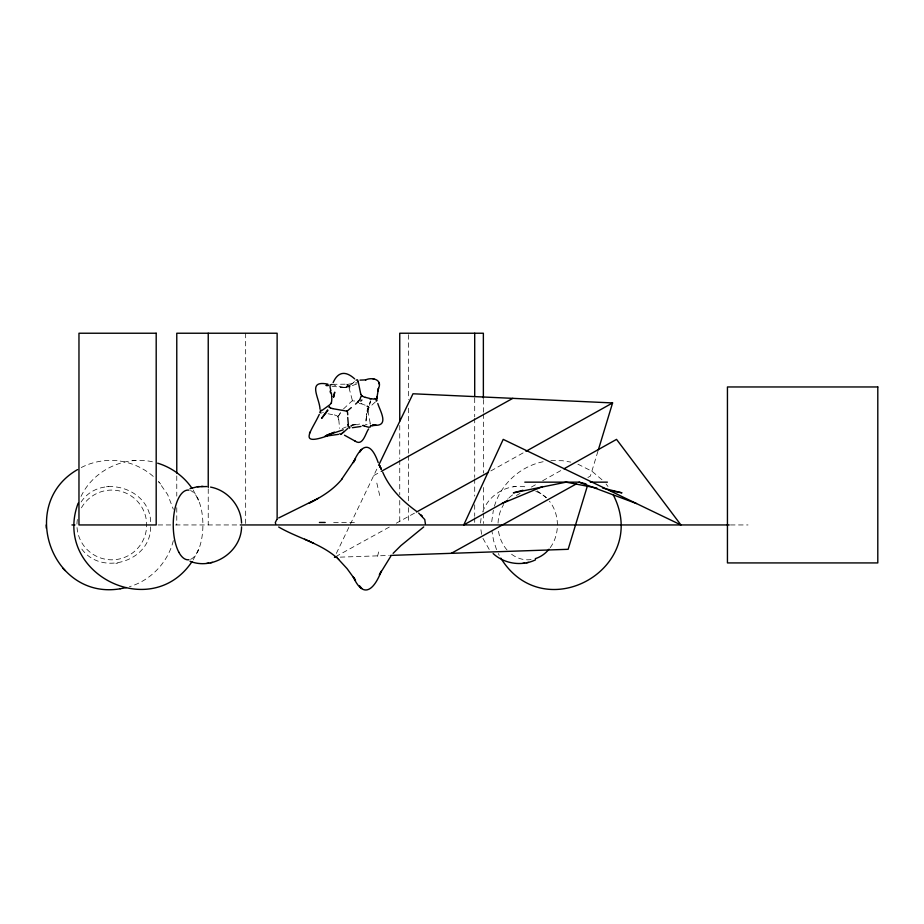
<?xml version="1.0" encoding="UTF-8"?>
<svg xmlns="http://www.w3.org/2000/svg" width="924" height="924" viewBox="0 0 924 924"><rect width="100%" height="100%" fill="white"/><g stroke="black" fill="none" stroke-linecap="round" stroke-linejoin="round"><path stroke-width="0.69" stroke-dasharray="4.62 3.46" d="M369.947 402.263L370.651 400.889L367.267 409.736L365.835 421.979L367.486 411.827L370.455 401.986M366.031 420.743L366.181 418.503M150.67 526.842C150.912 562.67 98.244 577.246 80.041 546.384M480.503 523.053L481.196 517.417M491.718 521.783L493.347 510.291M368.168 409.447L368.099 410.568A19.924 17.902 71.1 0 0 368.087 411.573M366.632 413.652L366.528 414.657L366.62 413.837M347.066 385.527L347.262 384.754M340.517 412.508L340.344 413.155M377.5 556.421L378.967 550.773M173.319 540.632C168.064 562.266 150.82 580.411 129.452 586.705M346.893 386.186L346.858 387.006M597.92 451.258L590.367 476.114L587.86 477.512M494.421 506.213C501.178 483.125 521.875 464.934 545.668 461.284M482.709 511.942C488.623 494.34 508.431 483.125 526.564 487.098M368.792 406.756L367.094 405.717M340.251 413.386L339.42 414.726A26.195 3.084 -34.3 0 1 339.131 415.038L339.2 414.992M193.139 559.909L198.14 550.542M197.262 552.54L198.544 549.641M336.336 553.441L377.477 467.763M81.046 496.407C93.624 469.646 126.057 454.666 154.597 462.335M347.401 384.396L357.265 382.721M81.127 501.963C100.335 472.822 150.878 488.161 150.67 523.053M350.866 426.207L352.402 424.89A23.158 5.405 88.7 0 1 353.315 424.786L353.453 424.809M338.438 415.846L337.999 416.308A12.509 9.864 -19.8 0 0 337.537 416.181M338.288 416.008L338.334 415.962A23.654 2.714 -34.6 0 0 339.062 415.107M354.527 381.589L353.234 382.836M509.055 497.805L509.216 497.655A34.869 29.695 90 0 1 513.686 494.201M343.485 408.939L352.402 400.577M352.518 383.472L349.168 385.92A23.758 17.845 -89.9 0 1 348.822 386.117L348.475 386.301M368.514 407.057L367.764 408.581M375.294 402.009L369.196 407.542A20.871 14.934 9.5 0 0 368.757 408.189L367.948 408.916M516.354 495.483L520.108 493.381M531.381 487.063L536.394 484.257M542.654 480.757L561.434 470.235M490.84 470.928L524.728 452.009M373.735 475.56L379.995 472.083M335.724 556.641L389.974 526.692M396.281 523.203L415.199 512.762M81.254 467.544C93.128 461.388 106.965 459.136 120.189 461.099M352.541 425.294L353.303 424.959M342.215 428.609L346.2 426.934M356.664 384.014L348.995 386.798L342.238 387.56M348.995 386.798L350.288 386.394M346.315 387.191L346.396 387.168A20.397 2.402 82.1 0 0 346.396 387.041M350.646 425.352L359.667 424.047M353.569 424.855L355.059 424.717A23.1 20.351 50.3 0 1 356.756 424.682L357.75 424.751A25.826 22.638 49 0 1 358.258 424.786L360.291 425.052M106.468 486.775L108.339 486.544M513.386 486.775L515.257 486.544M115.904 563.351L117.787 563.12M132.594 460.718L135.747 460.475M550.9 460.637L562.497 460.718L570.813 462.104M345.599 387.318L344.64 387.329A18.919 17.267 41.4 0 1 343.578 387.272M340.24 557.137L389.281 555.451M333.645 522.464L356.098 522.464M158.085 524.947L170.836 524.947M175.525 524.947L239.42 524.947M730.445 524.947L748.024 524.947M331.982 386.232L343.382 387.583M332.444 384.315L347.655 384.165L348.417 385.747M340.355 387.468L341.88 387.56M343.578 387.295L333.841 385.042M365.396 424.289L367.082 424.428M328.055 413.756L334.234 415.026M120.189 461.099C132.733 462.959 144.664 468.607 154.054 477.119M365.176 405.151L364.16 404.851M363.617 404.689L362.485 404.354M361.446 404.031L359.263 403.314M577.916 464.171L592.03 471.286L603.256 480.838M353.187 401.108L352.46 400.82M537.225 490.91L546.327 497.655M160.603 484.003L158.535 481.6L167.625 494.525L173.319 509.263M606.052 484.003L608.004 486.498M489.212 549.422L482.709 537.941M193.139 489.986L198.544 500.254M498.313 553.488L499.26 555.37M197.262 497.355L198.14 499.353M496.546 549.641L493.578 540.632L491.949 531.277M337.999 416.863L338.219 417.544M349.006 387.745L352.379 400.485M370.189 423.204L368.087 411.573M379.695 495.46L376.761 482.778M481.612 534.326L480.503 526.842M338.796 419.75L339.582 428.355M483.368 399.538L483.368 412.508M483.368 413.952L483.368 473.053M483.368 487.468L483.368 511.977M483.368 513.409L483.368 523.504M474.705 398.094L474.705 416.839M474.705 418.272L474.705 477.373M474.705 478.817L474.705 496.119M474.705 504.77L474.705 516.297M474.705 517.74L474.705 523.504M408.408 334.673L408.408 399.538M408.408 408.189L408.408 454.319M408.408 455.751L408.408 501.882M408.408 507.646L408.408 523.504M399.746 425.479L399.746 458.639M399.746 460.083L399.746 494.675M399.746 500.438L399.746 523.504M245.668 333.229L245.668 523.504M208.235 488.912L208.235 524.947M176.773 475.941L176.773 496.119M176.773 507.646L176.773 524.947M550.207 547.701A34.869 29.695 -90 0 0 554.827 539.154A34.869 29.695 90 0 0 549.445 501.189M531.092 559.586A34.869 29.695 -90 0 1 510.498 553.372M507.022 549.965A34.869 29.695 -90 0 1 498.382 530.411M498.048 523.111A34.869 29.695 -90 0 1 503.638 504.527M507.761 499.11A34.869 29.695 -90 0 1 508.131 498.717M535.793 491.395A34.869 29.695 90 0 1 546.199 497.655M77.362 519.484A34.869 34.858 -90 0 0 124.209 557.53A34.869 34.858 -90 0 0 133.876 497.955L133.553 497.701A34.869 34.858 90 0 0 80.827 508.939M190.563 559.32A34.869 14.83 90 0 0 201.617 539.154A34.869 14.83 -90 0 0 190.563 490.575M348.464 386.255A20.698 15.465 -88.6 0 1 346.847 386.983M353.199 382.79A39.097 30.215 84.2 0 1 352.494 383.425M354.62 401.074A21.529 2.483 21.1 0 1 353.846 400.773M362.231 403.788A39.039 12.89 24 0 1 361.226 403.476M366.632 406.237A16.078 1.467 18 0 1 367.995 406.641M368.029 406.398A22.546 4.297 22 0 1 367.452 406.468M367.706 408.824A19.496 3.038 22.5 0 1 367.613 408.524M370.027 423.25A24.994 24.197 68.5 0 1 370.224 424.047M351.397 426.022A20.617 15.916 -73.1 0 1 352.564 425.41M338.08 417.613A21.633 17.325 -76 0 1 338.634 419.819M337.757 416.505A12.335 10.43 -69.2 0 1 337.907 416.909M351.005 426.449A47.713 11.619 85.3 0 1 351.085 426.334M334.326 414.876A22.788 17.233 -14.1 0 1 337.064 415.892M323.377 412.601A21.402 11.215 -4.8 0 1 322.58 412.531M349.249 385.77A17.175 5.89 70.4 0 1 349.896 388.068M347.794 385.712A20.571 4.528 66.7 0 1 347.828 385.204M346.847 384.188A42.215 3.985 87.6 0 1 346.777 384.569M339.408 413.675A45.126 5.833 -31.3 0 1 339.235 413.929M342.088 410.348A13.86 0.982 -57.1 0 1 342.25 410.037"/><path stroke-width="1.39" d="M377.061 398.429L377.061 396.777L377.05 398.591M120.189 588.784C51.79 600.323 17.371 504.065 77.547 469.588M377.061 396.939L378.493 388.242L377.847 391.083M241.568 526.842C241.256 551.778 213.19 570.547 190.032 561.272M360.06 398.995L360.984 396.592A18.619 2.495 -39.1 0 1 361.238 396.211L361.561 395.795M425.41 523.966L424.763 519.542L418.653 513.074M333.737 397.158L334.719 392.18L333.495 396.812M378.436 388.542C382.963 379.51 371.887 376.877 365.546 379.926M587.433 485.781L568.144 549.306L390.725 555.405M598.336 449.884L612.589 402.933L412.993 393.774L378.724 465.176M319.3 414.356C311.85 430.78 297.17 446.523 327.373 435.885M78.147 503.199C52.137 572.707 150.647 623.319 191.973 561.665M359.886 399.699L357.992 401.917M310.118 432.005L309.494 433.229M327.616 409.898L321.587 418.387L326.507 412.3M368.653 428.944C365.673 432.409 363.086 446.939 354.989 441.002M329.175 407.195L330.977 408.385M390.783 556.26L379.394 574.716L381.312 571.148C374.416 588.969 363.686 599.942 353.28 576.946L355.521 580.26L347.077 568.641L338.438 559.274M327.212 411.376L327.893 410.441M276.853 519.496L275.306 522.499L275.698 523.989M341.58 479.417L355.521 458.824L353.28 462.635C361.873 443.139 370.686 441.198 378.239 462.635M341.88 479.233C333.194 489.801 321.413 497.135 309.251 503.06L313.917 500.692M423.723 526.934L400.889 545.622L393.116 553.372M333.125 382.594C338.092 371.275 345.923 370.859 354.654 378.863M349.653 428.089L348.602 426.495M376.738 400.866L377.119 399.977L375.583 399.376M344.075 431.762L347.967 428.239M343.659 432.166L343.058 432.755M357.542 402.333L355.555 404.111M341.672 433.957L340.448 434.43L339.87 433.506M320.917 411.122L319.739 412.3L321.067 412.982M278.678 517.96L318.341 498.279M321.899 410.487L329.545 404.966A19.808 14.414 -2.4 0 0 330.85 403.626M507.588 500.392L463.756 524.947L503.21 439.374L680.93 524.947L616.539 439.374L563.94 468.826M488.322 472.337L416.458 512.058M525.987 451.305L612.589 402.933M381.254 471.379L512.797 398.348M451.305 553.326L576.588 483.772M372.28 425.652L375.179 424.821L373.181 424.901M535.539 559.828C521.817 566.516 504.319 563.917 493.127 553.534M325.121 436.059L334.419 432.109M501.951 503.557L542.631 486.544M329.452 434.268L327.084 435.204L343.254 429.81M327.084 435.204L332.421 433.217M190.032 488.611L197.366 486.775L206.814 486.544M522.972 490.274L513.374 492.85L566.112 482.155L596.835 488.045M210.557 562.797L212.405 562.381M126.403 587.56L120.189 588.784M526.564 562.797L528.413 562.381M326.969 435.978L338.565 434.338M352.356 427.697L360.972 426.484M328.424 385.285L325.929 385.435L328.216 385.631M370.755 425.733L376.426 425.271M376.16 425.306C389.189 425.132 379.475 409.632 377.789 403.476M197.366 486.775L199.249 486.544M206.814 563.351L208.685 563.12M522.822 563.351L524.705 563.12M365.881 379.88L360.014 380.122M334.465 557.345L337.352 557.241M201.143 486.405L203.026 486.359M524.797 482.155L579.094 482.155L586.001 483.887M590.274 482.155L607.426 482.155M319.415 522.453L325.19 522.464M71.945 524.947L74.948 524.947M240.24 524.947L729.221 524.947M373.608 424.901L373.007 424.89M327.893 384.165C306.306 379.706 319.82 398.487 319.981 409.193M374.047 379.059L373.134 379.013M374.197 399.145L371.032 398.683M332.906 408.708L344.225 410.66A20.94 5.186 15.1 0 1 345.715 410.995L346.673 411.249M369.923 398.487L365.407 397.355M610.787 490.713L621.967 492.85L602.598 488.022M210.557 487.098C227.512 490.182 240.991 505.832 241.568 523.053M362.474 425.49L363.455 425.733M364.391 425.999L367.452 426.9A13.317 12.867 -76.9 0 0 368.965 427.246L370.42 426.911L370.639 425.41M344.513 435.216L355.278 441.198M157.646 463.178C171.471 467.359 183.795 476.31 191.973 488.23M579.094 482.155L636.497 503.557M338.704 559.436C321.795 543.462 298.302 538.449 278.678 527.015M304.608 539.189L309.251 541.256M309.032 541.152L313.71 543.324M361.954 395.888L362.485 396.165M416.493 511.295C402.402 501.097 389.732 488.45 382.755 472.233M62.913 568.295L65.096 570.582M500.82 558.131C544.328 628.759 651.293 568.144 613.086 494.525M178.817 552.194L178.817 552.194A34.869 14.83 90 0 0 188.946 559.748M178.782 552.125L178.725 552.009A34.869 14.83 -90 0 1 174.255 512.254A34.869 14.83 -90 0 1 188.946 490.136M361.492 395.426L361.134 394.64M381.023 468.687L379.394 465.234L381.312 469.334L379.741 465.915M331.427 403.338L331.369 403.13A11.723 3.338 15.4 0 0 331.231 402.933M330.942 390.968L330.168 387.71A19.392 19.115 34.6 0 1 330.053 386.971L330.076 384.927L331.601 384.499A17.695 17.36 79.5 0 1 332.213 384.523M358.212 381.508L357.496 379.822L356.341 380.007A16.078 11.977 89.5 0 0 356.11 380.249M331.335 392.839L331.785 396.431M358.454 382.929L360.579 393.231A19.6 15.281 89.2 0 0 361.122 394.49M348.383 424.878L347.713 417.486M46.2 524.947L46.281 528.112M483.368 398.094L483.368 333.229L399.746 333.229L399.746 421.159M474.705 333.229L474.705 396.65M277.131 519.184L277.131 333.229L176.773 333.229L176.773 473.053M208.235 333.229L208.235 487.468M549.064 549.179A34.869 29.695 -90 0 1 535.296 558.662M358.35 401.293A16.932 1.605 -56.5 0 1 357.888 402.206M358.189 401.328A19.138 4.343 -52.1 0 1 357.761 401.732M361.931 400A34.754 3.43 -37.1 0 1 360.787 401.108M351.305 407.611A19.751 0.843 -39.3 0 1 346.754 411.423M347.216 411.215A11.25 2.911 83.5 0 1 347.285 411.677M346.685 411.18A11.307 3.269 15.3 0 1 347.02 411.272M358.108 381.543A19.473 14.83 87.6 0 1 358.339 382.952M376.299 400.739A14.218 7.484 -9.6 0 1 376.056 400.924M374.532 398.533A18.434 10.083 -1 0 1 375.999 398.787M370.894 399.064A37.988 29.383 -7.4 0 1 369.785 398.856M365.384 397.401A20.12 14.842 -5.4 0 1 362.439 396.211M363.478 425.398A42.62 36.013 43.5 0 1 364.437 425.652M342.862 432.397A18.526 13.664 -74 0 1 341.534 433.633M347.47 412.219A19.681 3.488 83.1 0 1 347.771 414.795M348.082 426.357A14.842 6.052 76.4 0 1 347.886 424.613M349.803 427.073A27.824 8.304 75 0 1 349.538 427.569M332.732 408.535A19.092 5.024 14.9 0 1 330.861 408.223M329.256 407.218A26.369 7.519 16 0 1 329.591 406.918M331.127 403.245A11.354 8.05 -5.6 0 0 331.335 402.956A19.958 17.394 62.4 0 0 331.681 396.431M320.235 410.81A23.019 13.017 -11.7 0 1 321.229 410.129M330.111 391.083A36.671 30.146 65.5 0 1 330.515 392.908M360.268 451.201L359.644 452.009L361.654 449.387L360.268 451.201M156.191 333.229L78.967 333.229L78.967 524.947L156.191 524.947L156.191 333.229M877.8 386.96L727.442 386.96L727.442 562.924L877.8 562.924L877.8 386.96M422.256 516.389L420.663 514.887L422.349 516.481M361.654 588.38L359.644 586.128L361.654 588.38M379.094 383.033L379.175 383.853L379.094 383.033"/></g></svg>
